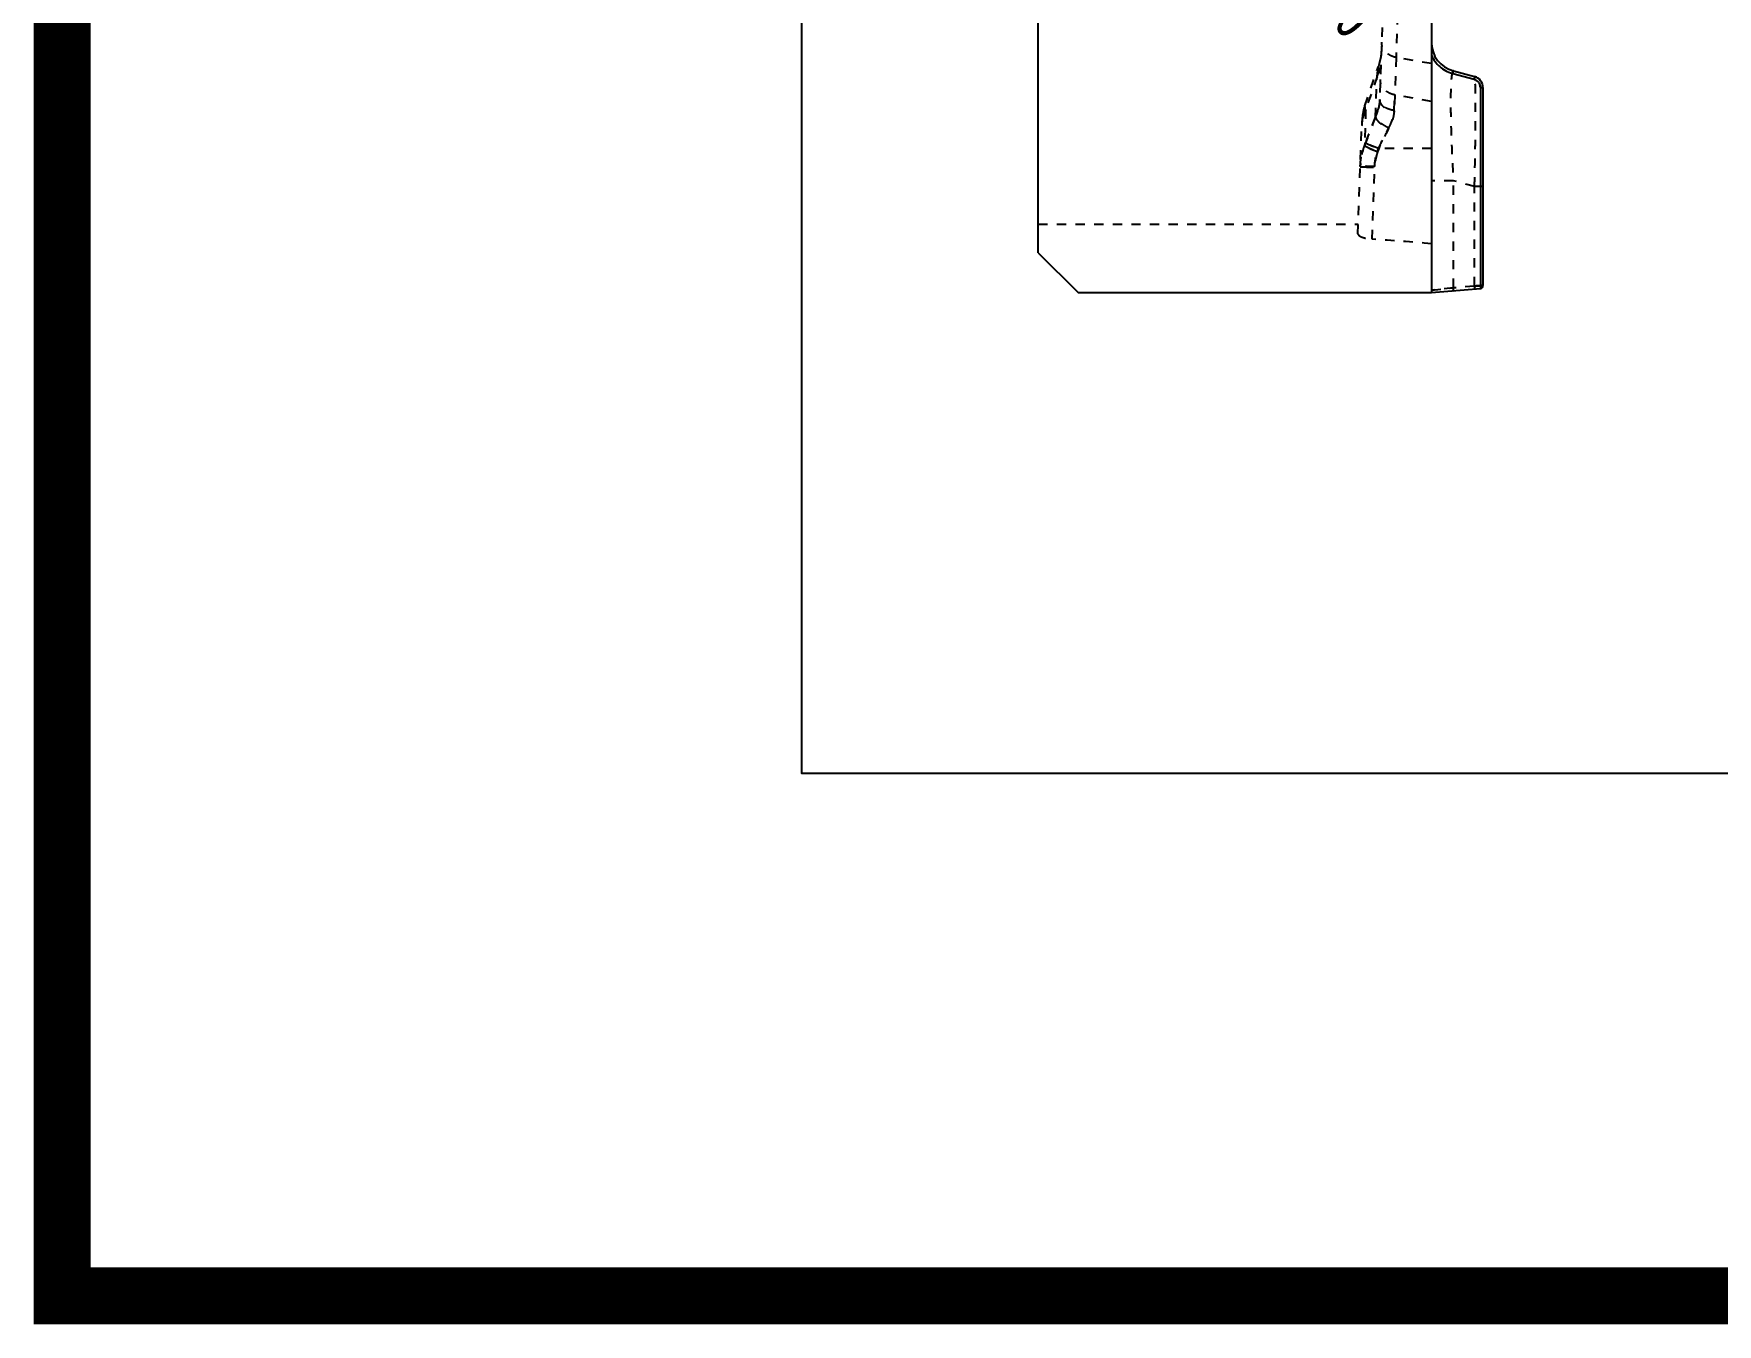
# Model space of a CAD drawing. Header units: millimetres. Extents: x 3054 to 4939, y -1170 to 130.
# Drawn here: x 3053.9 to 3349.3, y -1126.9 to -900.2 of the extents above; entities that cross this region are included whole.
import ezdxf

# ---------------------------------------------------------------- set-up
doc = ezdxf.new("R2010")
doc.units = ezdxf.units.MM
doc.header["$LTSCALE"] = 16.335
doc.header["$PDMODE"] = 3
doc.header["$PDSIZE"] = 0.3125
doc.linetypes.add('HIDDEN', pattern=[0.2, 0.1, -0.1])
doc.layers.get('0').update_dxf_attribs({"linetype": 'CONTINUOUS'})
doc.layers.get('Defpoints').update_dxf_attribs({"linetype": 'CONTINUOUS'})
doc.layers.add('11', color=7, linetype='CONTINUOUS')
doc.styles.get("Standard").update_dxf_attribs({"font": 'txt', "width": 0.8})
doc.dimstyles.get("Standard").update_dxf_attribs({"dimtxt": 0.15625, "dimasz": 0.1875, "dimexe": 0.125, "dimexo": 0.0625, "dimtad": 0, "dimtih": 1, "dimtoh": 1, "dimdsep": 46, "dimtxsty": 'Standard', "dimcen": 0.09, "dimadec": 0, "dimazin": 0, "dimtp": 0.01, "dimtm": 0.01, "dimtfac": 1, "dimtofl": 0, "dimtmove": 0, "dimatfit": 3, "dimfxl": 0, "dimtolj": 1, "dimarcsym": 0})

# ---------------------------------------------------------------- blocks, each defined once
blk = doc.blocks.new('*D62')
at = {"color": 4, "lineweight": -2}
blk.add_line((3269.56, -881.61), (3263.81, -876.05), dxfattribs=at)
at = {"color": 4}
blk.add_solid([(3264.74, -875.09), (3262.88, -877.01), (3258.05, -870.5)], dxfattribs=at)
at = {"layer": 'Defpoints', "color": 0}
for p in [(3252.3, -864.94), (3258.05, -870.5)]:
    blk.add_point(p, dxfattribs=at)
at = {"color": 6, "insert": (3278, -889.76), "char_height": 8, "attachment_point": 5, "rotation": 316.0008}
blk.add_mtext('\\A1;∅8.00', dxfattribs=at)

msp = doc.modelspace()

# ---------------------------------------------------------------- linework, layer by layer
at = {"const_width": 10}
msp.add_lwpolyline([(3058.875, 110.812), (3931.18, 110.812), (3931.18, -1121.858), (3058.875, -1121.858)], close=True, dxfattribs=at)
msp.add_lwpolyline([(3188.658, -573.544), (3773.556, -573.544), (3773.556, -1030.126), (3188.658, -1030.126)], close=True)
at = {"layer": '11', "color": 7, "linetype": 'Continuous'}
for p, q in [((3299.177, -625.718), (3299.177, -945.718)), ((3230.177, -938.718), (3230.177, -632.718)), ((3303.031, -906.792), (3306.74, -907.786)), ((3306.654, -908.269), (3302.946, -907.275)), ((3307.766, -909.717), (3308.222, -909.717)), ((3307.766, -909.717), (3307.766, -944.966)), ((3308.222, -909.717), (3308.222, -944.468)), ((3230.177, -938.718), (3237.177, -945.718)), ((3299.177, -945.718), (3307.766, -944.966)), ((3237.177, -945.718), (3299.177, -945.718))]:
    msp.add_line(p, q, dxfattribs=at)
at = {"layer": '11', "color": 8, "linetype": 'HIDDEN'}
for p, q in [((3290.762, -892.647), (3290.091, -911.875)), ((3293.295, -893.741), (3292.978, -904.423)), ((3287.486, -912.927), (3289.863, -905.997)), ((3289.631, -907.768), (3289.863, -905.997)), ((3289.863, -905.997), (3289.631, -907.768)), ((3292.978, -904.423), (3292.748, -911.005)), ((3299.177, -905.511), (3292.978, -904.423)), ((3289.631, -907.768), (3287.632, -913.596)), ((3289.382, -914.903), (3289.631, -907.768)), ((3287.632, -913.596), (3287.485, -912.93)), ((3292.748, -911.005), (3292.624, -913.799)), ((3292.626, -913.738), (3292.748, -911.005)), ((3299.177, -912.133), (3292.748, -911.005)), ((3286.268, -935.374), (3286.951, -915.824)), ((3287.632, -913.596), (3287.409, -919.997)), ((3287.409, -919.997), (3287.625, -919.394)), ((3287.588, -919.394), (3287.413, -919.882)), ((3289.933, -920.414), (3289.717, -921.017)), ((3289.721, -920.902), (3289.896, -920.414)), ((3299.177, -920.414), (3289.896, -920.414)), ((3288.772, -936.32), (3289.216, -923.597)), ((3303.031, -926.072), (3299.177, -926.072)), ((3306.74, -927.066), (3303.031, -926.072)), ((3303.031, -944.89), (3303.031, -926.072)), ((3308.222, -927.066), (3306.74, -927.066)), ((3306.74, -944.566), (3306.74, -927.066)), ((3230.177, -933.717), (3286.326, -933.717)), ((3299.177, -945.26), (3303.031, -944.89)), ((3303.031, -944.89), (3299.177, -945.259)), ((3306.74, -944.566), (3303.031, -944.89))]:
    msp.add_line(p, q, dxfattribs=at)
for points in [[(3290.397, -903.103), (3290.277, -904.336), (3290.008, -905.537), (3289.863, -905.997)], [(3287.487, -912.928), (3287.337, -913.401), (3287.069, -914.603), (3286.951, -915.824)]]:
    msp.add_lwpolyline(points, dxfattribs=at)
at = {"layer": '11', "color": 7, "linetype": 'Continuous'}
for centre, radius, start, end in [((3304.377, -901.769), 5.2, 180, 255), ((3304.474, -901.649), 5.83, 253.68875, 254.80344), ((3306.222, -909.717), 2, 0, 75), ((3307.722, -944.468), 0.5, 275, 0)]:
    msp.add_arc(centre, radius, start, end, dxfattribs=at)
at = {"layer": '11', "color": 8, "linetype": 'HIDDEN'}
for centre, radius, start, end in [((3293.898, -916.681), 6.973, 169.96824, 177.96251), ((3294.191, -916.733), 7.27, 154.44066, 169.96764), ((3363.604, -946.539), 80.718, 156.85183, 160.34866), ((3365.799, -947.383), 83.033, 156.97253, 160.30068), ((3337.533, -941.842), 52.201, 151.42737, 155.7643), ((3298.163, -924.001), 11.49, 177.42762, 178.00006), ((3297.248, -697.068), 226.786, 267.50409, 267.96935), ((3320.553, -1154.271), 210.16, 93.60679, 93.76868)]:
    msp.add_arc(centre, radius, start, end, dxfattribs=at)
msp.add_ellipse((3214.644, -982.717), major_axis=(230.527, 0), ratio=0.2125566, start_param=1.1953391, end_param=1.2434225, dxfattribs=at)
for points, knots in [([(3292.978, -904.423), (3292.633, -904.359), (3291.953, -904.132), (3291.099, -903.51), (3290.546, -902.666), (3290.435, -902.026), (3290.445, -901.728)], [0, 0, 0, 0, 0.2627777, 0.5284536, 0.7769815, 1, 1, 1, 1]), ([(3289.631, -907.768), (3289.843, -907.323), (3290.179, -906.395), (3290.316, -905.417), (3290.333, -904.931)], [0, 0, 0, 0, 0.5031446, 1, 1, 1, 1]), ([(3303.032, -906.792), (3303.013, -906.787), (3302.963, -906.796), (3302.909, -906.863), (3302.86, -906.966), (3302.814, -907.114), (3302.771, -907.306), (3302.731, -907.543), (3302.694, -907.825), (3302.647, -908.288), (3302.601, -908.974), (3302.562, -909.92), (3302.539, -911.024), (3302.529, -912.782), (3302.562, -915.291), (3302.66, -918.611), (3302.816, -922.254), (3302.954, -924.777), (3303.032, -926.072)], [0, 0, 0, 0, 0.0029964, 0.0069584, 0.0127708, 0.0207056, 0.0308527, 0.0432431, 0.0578844, 0.0747737, 0.1152036, 0.1641701, 0.2212312, 0.2859339, 0.4360861, 0.6092346, 0.7994363, 1, 1, 1, 1]), ([(3292.748, -911.005), (3292.403, -910.941), (3291.723, -910.714), (3290.869, -910.092), (3290.316, -909.248), (3290.205, -908.608), (3290.215, -908.31)], [0, 0, 0, 0, 0.2627777, 0.5284536, 0.7769815, 1, 1, 1, 1]), ([(3306.74, -927.066), (3306.77, -925.797), (3306.823, -923.318), (3306.883, -919.733), (3306.916, -916.912), (3306.929, -914.838), (3306.932, -913.452), (3306.929, -912.197), (3306.92, -911.084), (3306.906, -910.123), (3306.885, -909.323), (3306.863, -908.76), (3306.84, -908.395), (3306.824, -908.187), (3306.806, -908.024), (3306.787, -907.901), (3306.77, -907.83), (3306.752, -907.789), (3306.74, -907.786)], [0, 0, 0, 0, 0.1973138, 0.3853743, 0.5575385, 0.6357896, 0.7078576, 0.7730615, 0.8308837, 0.8808479, 0.9224792, 0.9553571, 0.9684451, 0.9792746, 0.9878304, 0.994104, 0.9981102, 1, 1, 1, 1]), ([(3289.382, -914.903), (3289.488, -914.645), (3289.85, -913.671), (3290.064, -912.635), (3290.091, -911.875)], [0, 0, 0, 0, 0.2685411, 1, 1, 1, 1]), ([(3290.094, -911.797), (3290.085, -912.039), (3289.991, -913.071), (3289.688, -914.077), (3289.385, -914.808)], [0, 0, 0, 0, 0.2341895, 1, 1, 1, 1]), ([(3290.091, -911.875), (3290.083, -912.088), (3290.18, -912.436), (3290.469, -912.823), (3290.91, -913.221), (3291.639, -913.59), (3292.286, -913.75), (3292.624, -913.799)], [0, 0, 0, 0, 0.1861657, 0.296789, 0.4207788, 0.701994, 1, 1, 1, 1]), ([(3292.626, -913.738), (3292.289, -913.688), (3291.641, -913.527), (3290.912, -913.154), (3290.471, -912.753), (3290.183, -912.362), (3290.086, -912.012), (3290.094, -911.797)], [0, 0, 0, 0, 0.2971404, 0.5779364, 0.7019964, 0.8128872, 1, 1, 1, 1]), ([(3287.632, -913.596), (3287.526, -913.819), (3287.149, -914.723), (3286.955, -915.703), (3286.93, -916.433)], [0, 0, 0, 0, 0.252879, 1, 1, 1, 1]), ([(3289.382, -914.903), (3289.401, -915.064), (3289.601, -915.439), (3290.108, -915.939), (3290.83, -916.444), (3291.393, -916.739), (3291.69, -916.875)], [0, 0, 0, 0, 0.1561114, 0.3900985, 0.6855784, 1, 1, 1, 1]), ([(3291.693, -916.801), (3291.395, -916.664), (3290.832, -916.367), (3290.109, -915.857), (3289.601, -915.35), (3289.403, -914.971), (3289.385, -914.808)], [0, 0, 0, 0, 0.3136466, 0.6088044, 0.8430193, 1, 1, 1, 1]), ([(3292.624, -913.799), (3292.613, -914.054), (3292.535, -914.709), (3292.242, -915.754), (3291.89, -916.504), (3291.69, -916.875)], [0, 0, 0, 0, 0.2363162, 0.608832, 1, 1, 1, 1]), ([(3291.693, -916.801), (3291.827, -916.552), (3292.301, -915.592), (3292.595, -914.527), (3292.626, -913.738)], [0, 0, 0, 0, 0.2637999, 1, 1, 1, 1]), ([(3289.896, -920.414), (3290.037, -920.102), (3290.602, -918.881), (3291.211, -917.68), (3291.693, -916.801)], [0, 0, 0, 0, 0.2543544, 1, 1, 1, 1]), ([(3287.413, -919.882), (3287.303, -920.165), (3286.908, -921.33), (3286.716, -922.561), (3286.684, -923.486)], [0, 0, 0, 0, 0.2468823, 1, 1, 1, 1]), ([(3286.684, -923.486), (3286.698, -923.184), (3286.798, -921.997), (3287.087, -920.825), (3287.409, -919.997)], [0, 0, 0, 0, 0.253794, 1, 1, 1, 1]), ([(3289.717, -921.017), (3289.445, -920.915), (3288.933, -920.717), (3288.329, -920.467), (3287.922, -920.282), (3287.695, -920.171), (3287.529, -920.08), (3287.44, -920.024), (3287.409, -919.997)], [0, 0, 0, 0, 0.3447075, 0.651499, 0.7755534, 0.8759103, 0.9511434, 1, 1, 1, 1]), ([(3287.413, -919.882), (3287.444, -919.909), (3287.533, -919.965), (3287.699, -920.056), (3287.926, -920.167), (3288.333, -920.352), (3288.937, -920.602), (3289.449, -920.8), (3289.721, -920.902)], [0, 0, 0, 0, 0.0488566, 0.1240897, 0.2244466, 0.348501, 0.6552925, 1, 1, 1, 1]), ([(3289.896, -920.414), (3289.624, -920.312), (3289.112, -920.113), (3288.508, -919.864), (3288.101, -919.679), (3287.874, -919.568), (3287.708, -919.477), (3287.619, -919.421), (3287.588, -919.394)], [0, 0, 0, 0, 0.3447075, 0.651499, 0.7755534, 0.8759103, 0.9511434, 1, 1, 1, 1]), ([(3287.625, -919.394), (3287.656, -919.421), (3287.745, -919.477), (3287.911, -919.568), (3288.138, -919.679), (3288.545, -919.864), (3289.149, -920.113), (3289.661, -920.312), (3289.933, -920.414)], [0, 0, 0, 0, 0.0488566, 0.1240897, 0.2244466, 0.348501, 0.6552925, 1, 1, 1, 1]), ([(3289.717, -921.017), (3289.641, -921.228), (3289.368, -922.103), (3289.236, -923.021), (3289.212, -923.712)], [0, 0, 0, 0, 0.2448052, 1, 1, 1, 1]), ([(3289.216, -923.597), (3289.224, -923.363), (3289.29, -922.449), (3289.491, -921.544), (3289.721, -920.902)], [0, 0, 0, 0, 0.2555759, 1, 1, 1, 1]), ([(3286.68, -923.6), (3286.679, -923.601), (3286.685, -923.601), (3286.691, -923.603), (3286.706, -923.604), (3286.735, -923.607), (3286.787, -923.61), (3286.833, -923.613), (3286.859, -923.615)], [0, 0, 0, 0, 0.0156421, 0.0606046, 0.136125, 0.2430322, 0.5541176, 1, 1, 1, 1]), ([(3289.216, -923.597), (3289.051, -923.591), (3288.725, -923.579), (3288.249, -923.561), (3287.807, -923.543), (3287.471, -923.529), (3287.235, -923.518), (3287.089, -923.511), (3286.965, -923.505), (3286.864, -923.5), (3286.787, -923.495), (3286.737, -923.492), (3286.709, -923.489), (3286.695, -923.488), (3286.689, -923.487), (3286.683, -923.486), (3286.684, -923.486)], [0, 0, 0, 0, 0.1951894, 0.3861326, 0.5636343, 0.7185335, 0.7847683, 0.8426478, 0.8917553, 0.9316743, 0.9621261, 0.9833813, 0.9906887, 0.9958521, 0.9989276, 1, 1, 1, 1]), ([(3286.859, -923.615), (3286.892, -923.616), (3287.063, -923.625), (3287.234, -923.633), (3287.372, -923.639)], [0, 0, 0, 0, 0.1901808, 1, 1, 1, 1]), ([(3286.268, -935.374), (3286.264, -935.487), (3286.412, -935.669), (3286.667, -935.828), (3286.966, -935.965), (3287.335, -936.087), (3287.941, -936.233), (3288.431, -936.295), (3288.772, -936.32)], [0, 0, 0, 0, 0.1213636, 0.2143839, 0.3313412, 0.4713673, 0.6320964, 1, 1, 1, 1]), ([(3302.946, -945.388), (3302.965, -945.386), (3302.992, -945.352), (3303.01, -945.299), (3303.044, -945.146), (3303.041, -945.006), (3303.031, -944.89)], [0, 0, 0, 0, 0.1108633, 0.2077269, 0.3343017, 1, 1, 1, 1]), ([(3306.74, -944.566), (3306.749, -944.681), (3306.749, -944.842), (3306.714, -945.005), (3306.674, -945.062), (3306.654, -945.064)], [0, 0, 0, 0, 0.6668709, 0.8860732, 1, 1, 1, 1]), ([(3306.74, -944.566), (3306.842, -944.559), (3307.04, -944.546), (3307.323, -944.528), (3307.577, -944.512), (3307.794, -944.498), (3307.95, -944.488), (3308.053, -944.48), (3308.112, -944.477), (3308.157, -944.472), (3308.193, -944.473), (3308.208, -944.467), (3308.222, -944.471), (3308.222, -944.468)], [0, 0, 0, 0, 0.2070544, 0.3998927, 0.5726149, 0.7207423, 0.8403215, 0.8884206, 0.928235, 0.9594416, 0.9818833, 0.9954416, 1, 1, 1, 1]), ([(3308.222, -944.468), (3308.222, -944.47), (3308.214, -944.468), (3308.206, -944.471), (3308.185, -944.471), (3308.16, -944.473), (3308.126, -944.475), (3308.067, -944.48), (3307.977, -944.486), (3307.849, -944.494), (3307.696, -944.504), (3307.521, -944.515), (3307.398, -944.523), (3307.333, -944.527)], [0, 0, 0, 0, 0.0043063, 0.0170727, 0.0382209, 0.0676639, 0.1053138, 0.1510782, 0.2661598, 0.4109122, 0.5832152, 0.7805263, 1, 1, 1, 1])]:
    msp.add_open_spline(points, degree=3, knots=knots, dxfattribs=at)
at = {"layer": '11', "color": 7, "linetype": 'Continuous'}
for points, knots in [([(3299.177, -904.004), (3299.346, -904.389), (3299.761, -905.129), (3300.611, -906.074), (3301.651, -906.803), (3302.434, -907.126), (3302.836, -907.244)], [0, 0, 0, 0, 0.2502305, 0.5003349, 0.7503226, 1, 1, 1, 1]), ([(3302.946, -907.275), (3302.961, -907.217), (3302.989, -907.105), (3303.018, -906.97), (3303.033, -906.881), (3303.037, -906.834), (3303.038, -906.809), (3303.035, -906.793), (3303.031, -906.792)], [0, 0, 0, 0, 0.3662419, 0.7013875, 0.8296376, 0.9225023, 0.9774214, 1, 1, 1, 1]), ([(3306.74, -907.786), (3306.744, -907.787), (3306.746, -907.804), (3306.746, -907.829), (3306.741, -907.876), (3306.726, -907.964), (3306.697, -908.098), (3306.67, -908.21), (3306.654, -908.269)], [0, 0, 0, 0, 0.0241423, 0.0813677, 0.1729643, 0.298263, 0.6315737, 1, 1, 1, 1]), ([(3306.654, -908.269), (3306.863, -908.328), (3307.259, -908.538), (3307.531, -908.896), (3307.623, -909.093)], [0, 0, 0, 0, 0.4994663, 1, 1, 1, 1])]:
    msp.add_open_spline(points, degree=3, knots=knots, dxfattribs=at)
at = {"layer": '11', "color": 8, "linetype": 'HIDDEN'}
for points in [[(3302.946, -907.275), (3302.909, -907.265), (3302.873, -907.255), (3302.836, -907.244)], [(3307.766, -909.717), (3307.763, -909.505), (3307.713, -909.29), (3307.622, -909.093)]]:
    msp.add_open_spline(points, degree=3, dxfattribs=at)
at = {"layer": '11', "color": 7, "linetype": 'Continuous'}
msp.add_open_spline([(3307.623, -909.093), (3307.713, -909.287), (3307.762, -909.504), (3307.766, -909.717)], degree=3, dxfattribs=at)

# ---------------------------------------------------------------- dimensions: what is measured, and where the dimension line sits
dim = msp.add_diameter_dim_2p(p1=(3252.3, -864.939), p2=(3258.055, -870.496), dimstyle='Standard', override={"dimtxt": 8, "dimasz": 8, "dimexe": 0, "dimexo": 0, "dimgap": 0, "dimtih": 0, "dimtoh": 0, "dimzin": 0, "dimcen": 0, "dimclrd": 4, "dimclre": 4, "dimclrt": 6, "dimadec": 2, "dimtp": 0, "dimtm": 0, "dimtzin": 0})
dim.commit()
dim.dimension.update_dxf_attribs({"geometry": '*D62', "text_midpoint": (3278.005, -889.761)})

doc.saveas('drawing.dxf')
